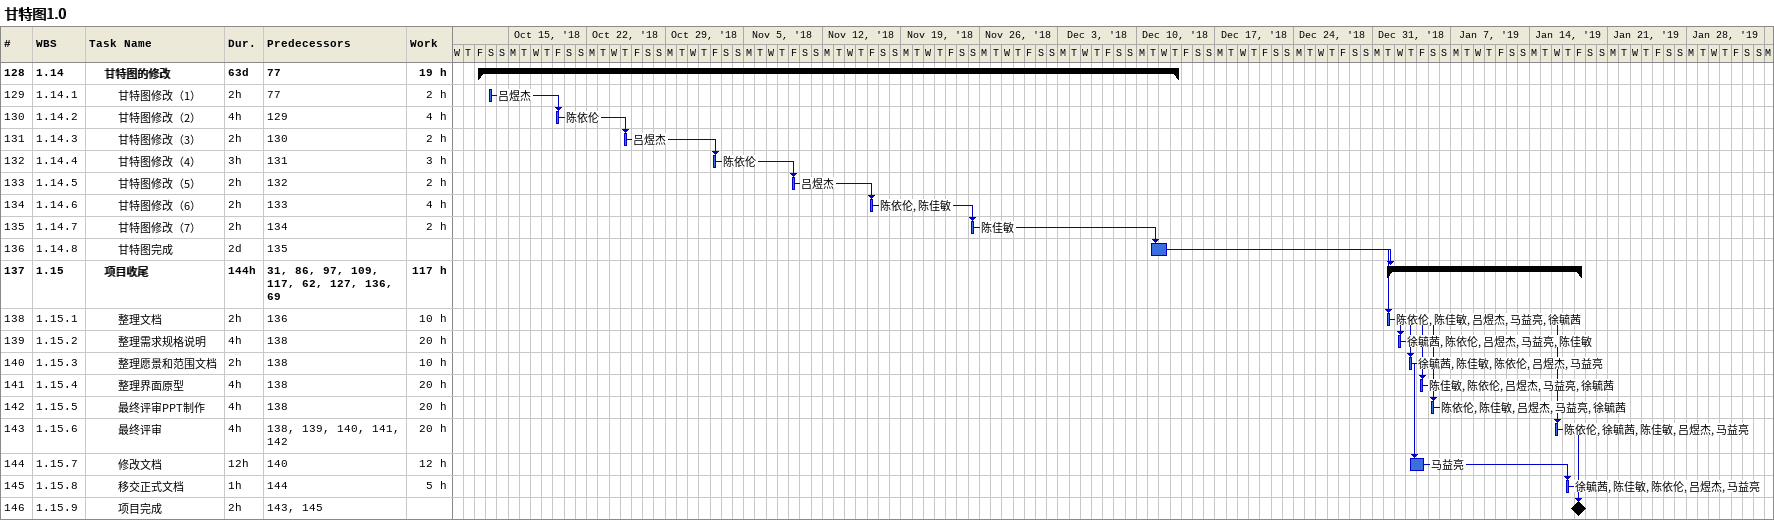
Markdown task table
甘特图1.0

| ID | WBS | Task | Duration | Start | Finish | Predecessors | Resources | Work (h) |
|---|---|---|---|---|---|---|---|---|
| 128 | 1.14 | **甘特图的修改** | 63d | 2018-10-12 | 2018-12-13 | 77 |  | 19 |
| 129 | 1.14.1 | 甘特图修改（1） | 2h | 2018-10-13 | 2018-10-13 | 77 | 吕煜杰 | 2 |
| 130 | 1.14.2 | 甘特图修改（2） | 4h | 2018-10-19 | 2018-10-19 | 129 | 陈依伦 | 4 |
| 131 | 1.14.3 | 甘特图修改（3） | 2h | 2018-10-25 | 2018-10-25 | 130 | 吕煜杰 | 2 |
| 132 | 1.14.4 | 甘特图修改（4） | 3h | 2018-11-02 | 2018-11-02 | 131 | 陈依伦 | 3 |
| 133 | 1.14.5 | 甘特图修改（5） | 2h | 2018-11-09 | 2018-11-09 | 132 | 吕煜杰 | 2 |
| 134 | 1.14.6 | 甘特图修改（6） | 2h | 2018-11-16 | 2018-11-16 | 133 | 陈依伦, 陈佳敏 | 4 |
| 135 | 1.14.7 | 甘特图修改（7） | 2h | 2018-11-25 | 2018-11-25 | 134 | 陈佳敏 | 2 |
| 136 | 1.14.8 | 甘特图完成 | 2d | 2018-12-11 | 2018-12-12 | 135 |  |  |
| 137 | 1.15 | **项目收尾** | 144h | 2019-01-01 | 2019-01-18 | 31, 86, 97, 109, 117, 62, 127, 136, 69 |  | 117 |
| 138 | 1.15.1 | 整理文档 | 2h | 2019-01-01 | 2019-01-01 | 136 | 陈依伦, 陈佳敏, 吕煜杰, 马益亮, 徐毓茜 | 10 |
| 139 | 1.15.2 | 整理需求规格说明 | 4h | 2019-01-02 | 2019-01-02 | 138 | 徐毓茜, 陈依伦, 吕煜杰, 马益亮, 陈佳敏 | 20 |
| 140 | 1.15.3 | 整理愿景和范围文档 | 2h | 2019-01-03 | 2019-01-03 | 138 | 徐毓茜, 陈佳敏, 陈依伦, 吕煜杰, 马益亮 | 10 |
| 141 | 1.15.4 | 整理界面原型 | 4h | 2019-01-04 | 2019-01-04 | 138 | 陈佳敏, 陈依伦, 吕煜杰, 马益亮, 徐毓茜 | 20 |
| 142 | 1.15.5 | 最终评审PPT制作 | 4h | 2019-01-05 | 2019-01-05 | 138 | 陈依伦, 陈佳敏, 吕煜杰, 马益亮, 徐毓茜 | 20 |
| 143 | 1.15.6 | 最终评审 | 4h | 2019-01-16 | 2019-01-16 | 138, 139, 140, 141, 142 | 陈依伦, 徐毓茜, 陈佳敏, 吕煜杰, 马益亮 | 20 |
| 144 | 1.15.7 | 修改文档 | 12h | 2019-01-03 | 2019-01-04 | 140 | 马益亮 | 12 |
| 145 | 1.15.8 | 移交正式文档 | 1h | 2019-01-17 | 2019-01-17 | 144 | 徐毓茜, 陈佳敏, 陈依伦, 吕煜杰, 马益亮 | 5 |
| 146 | 1.15.9 | 项目完成 | 2h | 2019-01-18 | 2019-01-18 | 143, 145 |  |  |
